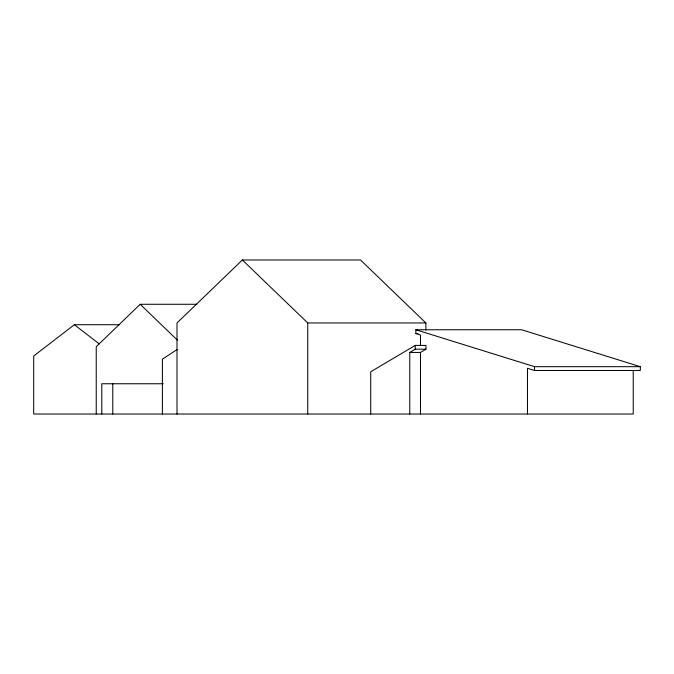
<?xml version="1.0" encoding="UTF-8"?>
<svg xmlns="http://www.w3.org/2000/svg" width="674" height="674" viewBox="0 0 674 674"><rect width="100%" height="100%" fill="white"/><g stroke="black" fill="none" stroke-linecap="round" stroke-linejoin="round"><path stroke-width="1.01" d="M196.842 304.277L140.2 304.277L96.239 346.706L96.239 414.03M425.875 330.218L425.875 322.956L360.506 259.97L242.362 259.97L177.001 322.956L177.001 414.03M119.483 324.716L74.342 324.716L33.7 355.99L33.7 414.03L633.24 414.03L633.24 370.355M177.195 349.469L162.4 359.191L162.4 414.03M409.758 414.03L409.758 352.435L420.483 352.435L425.968 349.191L425.968 345.4L415.243 345.4L370.725 371.762L370.725 414.03M409.758 352.435L415.243 349.191L425.968 349.191M242.362 259.97L307.732 322.956L425.875 322.956M420.483 345.492L420.483 334.978L415.85 333.537L415.85 329.755L521.617 329.755L640.3 366.681L640.3 370.473L534.533 370.473L527.472 368.274L527.472 414.03M415.85 333.537L417.939 333.537M415.85 329.755L534.533 366.681L640.3 366.681M163.285 383.75L101.791 383.75L101.791 414.03M74.342 324.716L99.23 343.866M140.2 304.277L177.456 340.235M534.533 366.681L534.533 370.473M420.483 352.435L420.483 414.03M415.243 345.4L415.243 349.191M307.732 322.956L307.732 414.03M112.785 383.75L112.785 414.03"/></g></svg>
